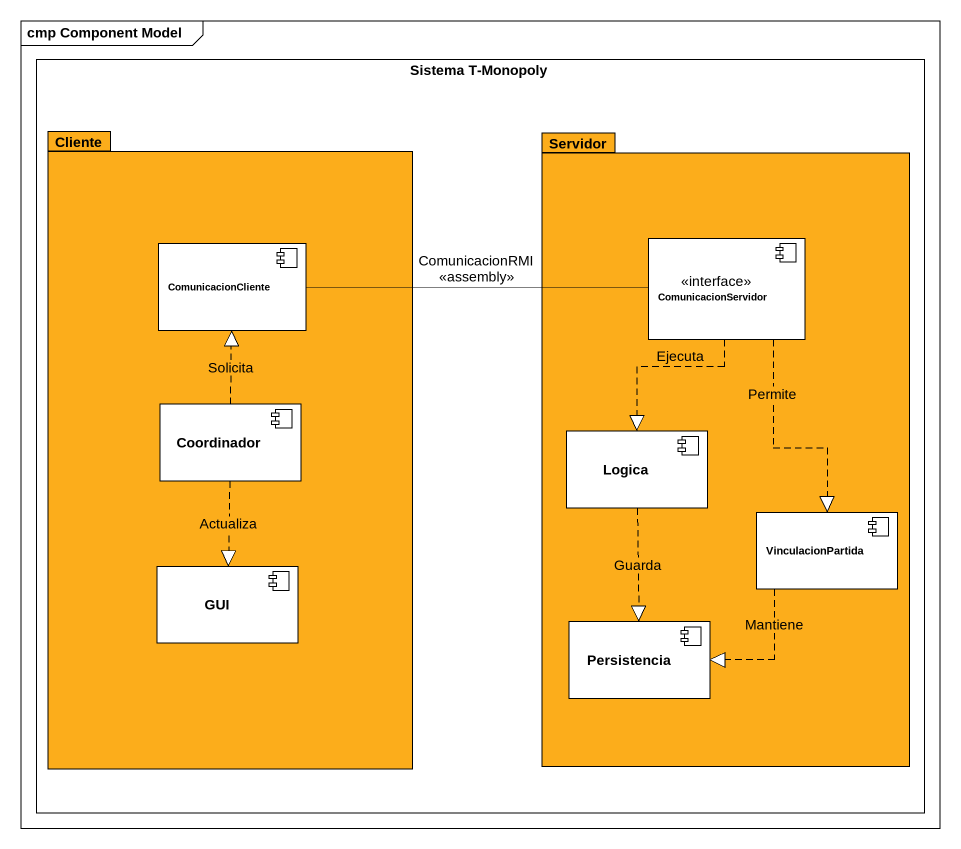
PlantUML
@startuml
mainframe cmp Component Model
rectangle "Sistema T-Monopoly" as Sistema_T_Monopoly #FFFFFF {
  package Cliente #FCAD1B {
    component ComunicacionCliente #FFFFFF
    component Coordinador #FFFFFF
    component GUI #FFFFFF
  }
  package Servidor #FCAD1B {
    component ComunicacionServidor <<interface>> #FFFFFF
    component Logica #FFFFFF
    component VinculacionPartida #FFFFFF
    component Persistencia #FFFFFF
  }
}
ComunicacionCliente -right- ComunicacionServidor : ComunicacionRMI\n<<assembly>>
ComunicacionServidor ..|> Logica : Ejecuta
ComunicacionServidor ..|> VinculacionPartida : Permite
Coordinador .up.|> ComunicacionCliente : Solicita
Coordinador ..|> GUI : Actualiza
Logica ..|> Persistencia : Guarda
VinculacionPartida .left.|> Persistencia : Mantiene
@enduml
